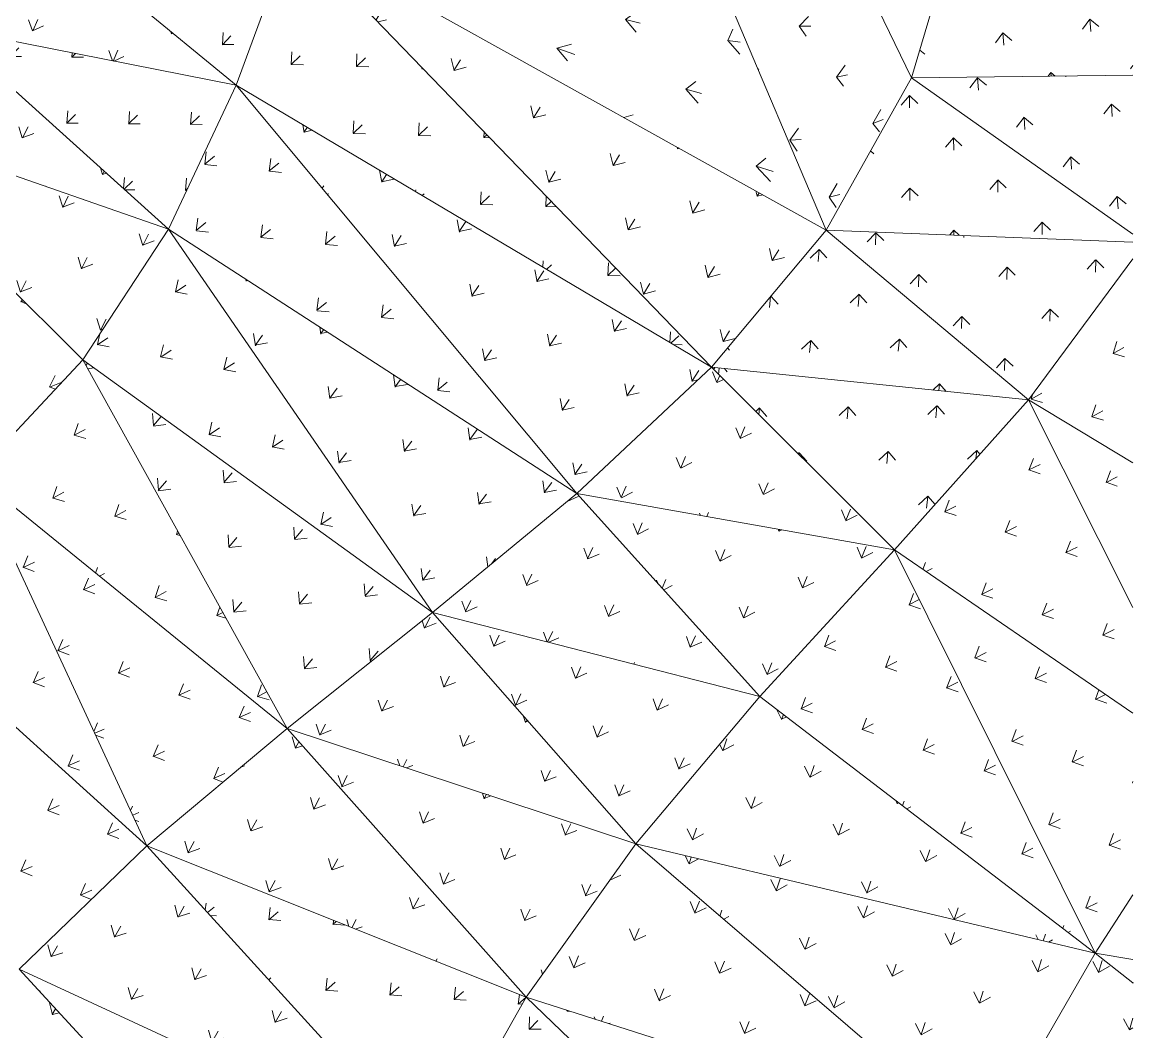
# Model space of a CAD drawing. Header units: millimetres. Extents: x -57519 to 497916, y -349472 to 446842.
# Drawn here: x 421262 to 425468, y -1697 to 2126 of the extents above; entities that cross this region are included whole.
import ezdxf

# ---------------------------------------------------------------- set-up
doc = ezdxf.new("R2010")
doc.units = ezdxf.units.MM
doc.layers.add('A-FLOR', color=192, linetype='Continuous', lineweight=5)
doc.layers.add('A-FLOR-PATT', color=8, linetype='Continuous', lineweight=5)

# ---------------------------------------------------------------- blocks, each defined once
blk = doc.blocks.new('FP_900-G_F SINGLE OCCUPANCY DIAGRAM')
at = {"layer": 'A-FLOR-PATT'}
for p, q in [((93948, 3164), (93964.1, 3134.5)), ((93587.6, 3128.9), (93597.1, 3130.8)), ((93603.8, 3143.9), (93612.2, 3148.7)), ((93792.2, 3071.6), (93816.7, 3110.2)), ((93792.2, 3071.6), (93816.9, 3080.9)), ((93792.2, 3071.6), (93802.4, 3046.3)), ((93567, 3031.2), (93610.6, 3055.5)), ((93567, 3031.2), (93600.8, 3033.5)), ((93567, 3031.2), (93571.1, 3010.4)), ((94050.2, 2993.9), (94054.4, 3047.6)), ((94050.2, 2993.9), (94069.9, 3007)), ((94050.2, 2993.9), (94073.6, 2958.8)), ((93862.2, 2925.2), (93885.6, 2964.6)), ((93604.7, 2908.7), (93647.1, 2933.8)), ((93604.7, 2908.7), (93642.8, 2907.9)), ((93604.7, 2908.7), (93616, 2882.5)), ((93862.2, 2925.2), (93891.1, 2931.3)), ((93862.2, 2925.2), (93879.6, 2894.6)), ((93320.9, 2817.2), (93381.5, 2828.9)), ((94190.7, 2795.3), (94193.9, 2849.8)), ((93320.9, 2817.2), (93372.6, 2806.4)), ((93320.9, 2817.2), (93333.3, 2790.3)), ((93680.5, 2757.9), (93721.9, 2783.8)), ((93970.4, 2750.6), (93992.7, 2790.7)), ((94190.7, 2795.3), (94214.7, 2805.2)), ((94190.7, 2795.3), (94221.3, 2754.9)), ((93680.5, 2757.9), (93722.9, 2753.9)), ((93680.5, 2757.9), (93698.9, 2726.5)), ((93970.4, 2750.6), (94003.6, 2753.5)), ((93970.4, 2750.6), (93994.9, 2714.7)), ((93402.5, 2662.2), (93461.9, 2674.7)), ((93402.5, 2662.2), (93458.5, 2648.2)), ((93402.5, 2662.2), (93422, 2630)), ((93040.8, 2617.5), (93048.8, 2604.9)), ((93053.3, 2629.1), (93097.7, 2613.8)), ((93061.8, 2637.2), (93105.7, 2637)), ((93794.4, 2579), (93834.7, 2605.7)), ((93794.4, 2579), (93841.1, 2571.8)), ((93794.4, 2579), (93820, 2542.3)), ((94116.7, 2547.7), (94137.9, 2588.6)), ((94369.4, 2568.5), (94370.3, 2584.1)), ((94369.4, 2568.5), (94376.3, 2570)), ((94369.4, 2568.5), (94384.9, 2549.6)), ((94116.7, 2547.7), (94154.2, 2547.4)), ((94116.7, 2547.7), (94148.4, 2506.5)), ((93522.1, 2479), (93580.5, 2492.3)), ((93153.5, 2450.4), (93227.3, 2423.2)), ((93153.5, 2450.4), (93181.2, 2412.1)), ((93153.5, 2450.4), (93230, 2450.3)), ((93522.1, 2479), (93582.4, 2461.8)), ((93522.1, 2479), (93548.8, 2441.5)), ((93946.4, 2371.8), (93985.7, 2399.3)), ((93946.4, 2371.8), (93997.4, 2361.5)), ((93946.4, 2371.8), (93979.2, 2329.8)), ((94301.1, 2316.5), (94321.3, 2358.3)), ((94301.1, 2316.5), (94342.9, 2313.1)), ((94301.1, 2316.5), (94339.9, 2270.1)), ((93679.8, 2267.6), (93737.1, 2281.7)), ((93316.9, 2234.8), (93392.3, 2235.5)), ((93316.9, 2234.8), (93395, 2204.4)), ((93316.9, 2234.8), (93342.6, 2202.6)), ((93679.8, 2267.6), (93744.4, 2247.2)), ((93679.8, 2267.6), (93713.6, 2224.8)), ((94136.5, 2136.4), (94174.7, 2164.7)), ((94136.5, 2136.4), (94191.8, 2122.9)), ((94136.5, 2136.4), (94176.4, 2089.1)), ((94523.6, 2057.1), (94542.7, 2099.7)), ((93875.6, 2027.9), (93931.9, 2042.8)), ((93875.6, 2027.9), (93944.5, 2004.4)), ((93875.6, 2027.9), (93916.6, 1979.8)), ((94523.6, 2057.1), (94569.7, 2050.5)), ((94523.6, 2057.1), (94569.6, 2005.3)), ((94364.7, 1872.7), (94401.9, 1901.8)), ((94364.7, 1872.7), (94424.3, 1856.1)), ((94364.7, 1872.7), (94411.7, 1820.2)), ((94129.3, 1765.3), (94164.7, 1775.7)), ((94631, 1580.8), (94667.1, 1610.7)), ((94631, 1580.8), (94694.9, 1560.9)), ((94631, 1580.8), (94685.2, 1522.9))]:
    blk.add_line(p, q, dxfattribs=at)
blk = doc.blocks.new('FP_901-G_F SINGLE OCCUPANCY DIAGRAM')
at = {"layer": 'A-FLOR-PATT'}
for p, q in [((94416.3, 3077), (94460, 3084.2)), ((94416.3, 3077), (94466.9, 3053.3)), ((94416.3, 3077), (94444.4, 3035.3)), ((94183.3, 3039.8), (94227, 3046.6)), ((94183.3, 3039.8), (94235.4, 3010.4)), ((94183.3, 3039.8), (94213.5, 2990.4)), ((94564.4, 2861.2), (94605.9, 2876.1)), ((94564.4, 2861.2), (94612.9, 2845)), ((94564.4, 2861.2), (94591.7, 2822.5)), ((94342.7, 2783.2), (94384.3, 2797.7)), ((94342.7, 2783.2), (94392.7, 2761.4)), ((94342.7, 2783.2), (94372.1, 2736.9)), ((94708, 2661.5), (94747.4, 2683.9)), ((94708, 2661.5), (94754.4, 2652.8)), ((94708, 2661.5), (94734.4, 2625.8)), ((94497.6, 2542.9), (94537, 2565)), ((94497.6, 2542.9), (94545.5, 2528.6)), ((94497.6, 2542.9), (94526.1, 2499.6)), ((94847.1, 2477.8), (94884.4, 2507.7)), ((94847.1, 2477.8), (94891.4, 2476.5)), ((94847.1, 2477.8), (94872.7, 2445.1)), ((94648, 2318.7), (94685.3, 2348.4)), ((94648, 2318.7), (94693.8, 2311.9)), ((94648, 2318.7), (94675.7, 2278.4)), ((94981.8, 2310), (95013.7, 2344)), ((94981.8, 2310), (95024, 2316.2)), ((94981.8, 2310), (95006.5, 2280.4)), ((94793.9, 2110.6), (94829.1, 2147.9)), ((94793.9, 2110.6), (94837.6, 2111.3)), ((94793.9, 2110.6), (94820.8, 2073.3)), ((94640.1, 1948.1), (94641.2, 1949.3)), ((94935.4, 1918.5), (94968.5, 1963.4)), ((94935.4, 1918.5), (94977, 1926.7)), ((94935.4, 1918.5), (94961.4, 1884.3)), ((95072.3, 1742.5), (95103.3, 1795)), ((95072.3, 1742.5), (95111.9, 1758.2)), ((95072.3, 1742.5), (95097.5, 1711.3)), ((94758.6, 1679.5), (94791.8, 1724.3)), ((94758.6, 1679.5), (94801.8, 1682.3)), ((94758.6, 1679.5), (94786.8, 1637.7)), ((94906.9, 1463.1), (94937.9, 1515.5)), ((94906.9, 1463.1), (94947.9, 1473.3)), ((94906.9, 1463.1), (94934.2, 1424.3))]:
    blk.add_line(p, q, dxfattribs=at)

msp = doc.modelspace()

# ---------------------------------------------------------------- hatches: boundary and pattern name
at = {"layer": 'A-FLOR-PATT'}
h = msp.add_hatch(dxfattribs=at)
h.set_pattern_fill('FP_412', color=256, style=0, pattern_type=2)
h.set_pattern_definition([(66.451, (334881.66, -68218.23), (-80.17596, 222.31242), [47.423, -310.262]), (25.328, (334881.66, -68218.23), (-80.17726, 222.3123), [46.276, -200.531]), (109.832, (334881.66, -68218.23), (-223.08264, -105.58485), [44.312, -192.017])])
h.paths.add_polyline_path([(422072.4, 1887.4), (421273.7, 2547), (420969.2, 2104.7), (421815.5, 1938)], flags=0)
h = msp.add_hatch(dxfattribs=at)
h.set_pattern_fill('FP_415', color=256, style=0, pattern_type=2)
h.set_pattern_definition([(45.952, (333400.03, -35322.25), (15.46863, 250.84573), [46.633, -305.096]), (0.491, (333400.03, -35322.25), (15.46795, 250.84576), [42.953, -186.13]), (86.471, (333400.03, -35322.25), (-229.0751, -1.9613), [47.123, -204.199])])
h.paths.add_polyline_path([(422072.4, 1887.4), (422284.1, 2464.3), (421273.7, 2547), (421967.8, 1973.8)], flags=0)
h = msp.add_hatch(dxfattribs=at)
h.set_pattern_fill('FP_249', color=256, style=0, pattern_type=2)
h.set_pattern_definition([(275.323, (439178.17, 411.18), (181.2146, -150.1894), [46.998, -307.486]), (233.814, (439178.17, 411.18), (181.215, -150.1885), [47.105, -204.123]), (320.348, (439178.17, 411.18), (148.3294, 202.765), [44.13, -191.232])])
h.paths.add_polyline_path([(424629.9, 1915.1), (425467.9, 1925.4), (425467.9, 2147.7), (424819, 2555.1), (424647.2, 1973.8)], flags=0)
h = msp.add_hatch(dxfattribs=at)
h.set_pattern_fill('FP_320', color=256, style=0, pattern_type=2)
h.set_pattern_definition([(43.332, (312915.13, -35565.11), (12.3938, 253.0321), [47.347, -309.766]), (358.154, (312915.13, -35565.11), (12.3934, 253.0321), [46.405, -201.09]), (87.196, (312915.13, -35565.11), (-247.3662, 7.9716), [47.5, -205.835])])
h.paths.add_polyline_path([(423871.7, 819.4), (422284.1, 2464.3), (422072.4, 1887.4), (423528.1, 1023.4)], flags=0)
h = msp.add_hatch(dxfattribs=at)
h.set_pattern_fill('FP_325', color=256, style=0, pattern_type=2)
h.set_pattern_definition([(58.733, (311046.7, -58156.27), (-57.50342, 243.44884), [47.599, -311.414]), (14.579, (311046.7, -58156.27), (-57.503, 243.4483), [47.241, -204.713]), (103.29, (311046.7, -58156.27), (-243.8412, -63.42065), [46.903, -203.245])])
h.paths.add_polyline_path([(423871.7, 819.4), (424306.7, 1339.2), (422284.1, 2464.3), (423528.1, 1175.4)], flags=0)
h = msp.add_hatch(dxfattribs=at)
h.set_pattern_fill('FP_410', color=256, style=0, pattern_type=2)
h.set_pattern_definition([(61.406, (323518.9, -65159.02), (-67.43308, 224.49549), [46.867, -306.624]), (19.949, (323518.9, -65159.02), (-67.43334, 224.4953), [47.197, -204.52]), (106.719, (323518.9, -65159.02), (-236.61326, -85.8809), [43.951, -190.454])])
h.paths.add_polyline_path([(421815.5, 1342.9), (420969.2, 2104.7), (420549.5, 1782.1), (421588.3, 1421.7)], flags=0)
h = msp.add_hatch(dxfattribs=at)
h.set_pattern_fill('FP_414', color=256, style=0, pattern_type=2)
h.set_pattern_definition([(44.254, (328190.28, -35310.51), (19.58855, 249.9377), [47.024, -307.65]), (359.406, (328190.28, -35310.5), (19.5872, 249.9374), [43.961, -190.499]), (85.519, (328190.28, -35310.5), (-234.44867, 2.43156), [47.007, -203.697])])
h.paths.add_polyline_path([(421815.5, 1342.9), (422072.4, 1887.4), (420969.2, 2104.7), (421588.3, 1547.4)], flags=0)
h = msp.add_hatch(dxfattribs=at)
h.set_pattern_fill('FP_244', color=256, style=0, pattern_type=2)
h.set_pattern_definition([(270.199, (442192.47, -6176.18), (167.631, -159.7887), [46.424, -303.73]), (228.84, (442192.47, -6176.18), (167.6302, -159.7891), [47.409, -205.438]), (316.371, (442192.47, -6176.18), (166.4177, 190.3603), [43.423, -188.165])])
h.paths.add_polyline_path([(425467.9, 1293), (425467.9, 1323), (424629.9, 1915.1), (424306.7, 1339.2)], flags=0)
h = msp.add_hatch(dxfattribs=at)
h.set_pattern_fill('FP_247', color=256, style=0, pattern_type=2)
h.set_pattern_definition([(273.545, (440670.28, -2222.55), (176.3086, -149.763), [46.446, -303.869]), (232.27, (440670.28, -2222.55), (176.3063, -149.7656), [47.385, -205.337]), (319.654, (440670.28, -2222.55), (154.6488, 199.881), [43.374, -187.956])])
h.paths.add_polyline_path([(425467.9, 1323), (425467.9, 1925.4), (424629.9, 1915.1)], flags=0)
h = msp.add_hatch(dxfattribs=at)
h.set_pattern_fill('FP_319', color=256, style=0, pattern_type=2)
h.set_pattern_definition([(39.179, (315022.66, -30425.01), (31.95704, 251.06903), [47.296, -309.434]), (353.999, (315022.66, -30425), (31.9603, 251.0685), [46.11, -199.809]), (82.746, (315022.66, -30425), (-244.5715, 25.70737), [47.455, -205.64])])
h.paths.add_polyline_path([(423362.3, 341.4), (422072.4, 1887.4), (421815.5, 1342.9), (423070.5, 530.4)], flags=0)
h = msp.add_hatch(dxfattribs=at)
h.set_pattern_fill('FP_324', color=256, style=0, pattern_type=2)
h.set_pattern_definition([(56.511, (311239.73, -56091.65), (-47.99226, 243.85735), [47.547, -311.074]), (12.66, (311239.73, -56091.65), (-47.99186, 243.8576), [47.249, -204.748]), (101.133, (311239.73, -56091.65), (-245.8715, -55.2259), [46.6, -201.935])])
h.paths.add_polyline_path([(423362.3, 341.4), (423871.7, 819.4), (422072.4, 1887.4), (422815.9, 996.3)], flags=0)
h = msp.add_hatch(dxfattribs=at)
h.set_pattern_fill('FP_404', color=256, style=0, pattern_type=2)
h.set_pattern_definition([(21.675, (327831.49, -11154.11), (110.37634, 227.02566), [47.023, -307.647]), (336.344, (327831.49, -11154.1), (110.3739, 227.0269), [44.874, -194.454]), (64.072, (327831.49, -11154.1), (-219.2173, 96.0298), [47.332, -205.104])])
h.paths.add_polyline_path([(421082.4, 411.2), (421490.7, 847.1), (420549.5, 1782.1), (420969.2, 702.3)], flags=0)
h = msp.add_hatch(dxfattribs=at)
h.set_pattern_fill('FP_407', color=256, style=0, pattern_type=2)
h.set_pattern_definition([(63.566, (324496.66, -62726.37), (-71.68334, 232.75175), [47.576, -311.263]), (20.943, (324496.66, -62726.37), (-71.6848, 232.75036), [46.462, -201.334]), (107.118, (324496.66, -62726.37), (-231.4261, -88.5707), [45.664, -197.876])])
h.paths.add_polyline_path([(421490.7, 847.1), (421815.5, 1342.9), (420549.5, 1782.1), (420991.6, 1342.9)], flags=0)
h = msp.add_hatch(dxfattribs=at)
h.set_pattern_fill('FP_318', color=256, style=0, pattern_type=2)
h.set_pattern_definition([(33.917, (317733.9, -24717.63), (56.25085, 246.22677), [47.292, -309.405]), (348.865, (317733.9, -24717.63), (56.2475, 246.22665), [45.816, -198.537]), (77.132, (317733.9, -24717.63), (-239.7536, 47.19065), [47.357, -205.213])])
h.paths.add_polyline_path([(422815.9, -109.4), (421815.5, 1342.9), (421490.7, 847.1), (422668.5, -3)], flags=0)
h = msp.add_hatch(dxfattribs=at)
h.set_pattern_fill('FP_326', color=256, style=0, pattern_type=2)
h.set_pattern_definition([(53.548, (311980.2, -52937.12), (-34.76864, 244.3657), [47.512, -310.847]), (10.047, (311980.2, -52937.12), (-34.76923, 244.36565), [47.165, -204.38]), (98.097, (311980.2, -52937.12), (-247.68785, -43.8791), [46.28, -200.546])])
h.paths.add_polyline_path([(422815.9, -109.4), (423362.3, 341.4), (421815.5, 1342.9), (422748.6, -11.8)], flags=0)
h = msp.add_hatch(dxfattribs=at)
h.set_pattern_fill('FP_243', color=256, style=0, pattern_type=2)
h.set_pattern_definition([(264.674, (444032.5, -13565.84), (151.929, -169.5916), [45.817, -299.756]), (223.48, (444032.5, -13565.84), (151.9302, -169.591), [47.547, -206.037]), (311.856, (444032.5, -13565.84), (184.0046, 174.491), [42.692, -185])])
h.paths.add_polyline_path([(425073.4, 695.6), (424306.7, 1339.2), (423871.7, 819.4)], flags=0)
h = msp.add_hatch(dxfattribs=at)
h.set_pattern_fill('FP_246', color=256, style=0, pattern_type=2)
h.set_pattern_definition([(268.539, (442782.55, -9037.12), (163.095, -158.69), [45.779, -299.508]), (227.331, (442782.55, -9037.12), (163.096, -158.6893), [47.555, -206.07]), (315.784, (442782.55, -9037.12), (171.8992, 186.4832), [42.667, -184.89])])
h.paths.add_polyline_path([(425073.4, 695.6), (425467.9, 1230.3), (425467.9, 1293), (424306.7, 1339.2), (424363.8, 1291.2)], flags=0)
h = msp.add_hatch(dxfattribs=at)
h.set_pattern_fill('FP_183', color=256, style=0, pattern_type=2)
h.set_pattern_definition([(29.023, (322527.95, -23037.8), (79.89494, 239.4132), [47.083, -308.037]), (343.773, (322527.95, -23037.8), (79.89447, 239.41374), [45.038, -195.163]), (71.546, (322527.95, -23037.8), (-230.6317, 67.1214), [47.324, -205.069])])
h.paths.add_polyline_path([(425467.9, 457.4), (425467.9, 1230.3), (425073.4, 695.6)], flags=0)
h = msp.add_hatch(dxfattribs=at)
h.set_pattern_fill('FP_315', color=256, style=0, pattern_type=2)
h.set_pattern_definition([(28.374, (320112.31, -19475.74), (80.52446, 238.44158), [47.367, -309.9]), (343.636, (320112.31, -19475.74), (80.52337, 238.4425), [45.693, -198.002]), (71.34, (320112.31, -19475.74), (-233.8229, 68.6581), [47.188, -204.483])])
h.paths.add_polyline_path([(422264.6, -548.8), (421490.7, 847.1), (421082.4, 411.2), (421866.4, -225.5)], flags=0)
h = msp.add_hatch(dxfattribs=at)
h.set_pattern_fill('FP_323', color=256, style=0, pattern_type=2)
h.set_pattern_definition([(50.071, (313064.34, -48827.77), (-18.64716, 244.95378), [47.529, -310.96]), (6.865, (313064.34, -48827.77), (-18.6431, 244.95377), [46.975, -203.56]), (94.353, (313064.34, -48827.77), (-248.7393, -29.95), [46.062, -199.601])])
h.paths.add_polyline_path([(422264.6, -548.8), (422815.9, -109.4), (421490.7, 847.1), (422085.3, -225.5)], flags=0)
h = msp.add_hatch(dxfattribs=at)
h.set_pattern_fill('FP_240', color=256, style=0, pattern_type=2)
h.set_pattern_definition([(67.051, (330722.88, -74343.18), (-87.71824, 211.71839), [46.639, -305.133]), (26.518, (330722.88, -74343.18), (-87.71527, 211.71907), [47.122, -204.197]), (112.505, (330722.88, -74343.18), (-224.8778, -112.2115), [42.969, -186.201])])
h.paths.add_polyline_path([(424565.1, 127.8), (423871.7, 819.4), (423362.3, 341.4), (424055.4, 218.4)], flags=0)
h = msp.add_hatch(dxfattribs=at)
h.set_pattern_fill('FP_245', color=256, style=0, pattern_type=2)
h.set_pattern_definition([(264.159, (443988.83, -14486.27), (150.5448, -169.167), [45.61, -298.402]), (223.004, (443988.83, -14486.27), (150.5434, -169.1685), [47.575, -206.157]), (311.666, (443988.83, -14486.27), (185.5557, 173.058), [42.46, -183.993])])
h.paths.add_polyline_path([(424565.1, 127.8), (425073.4, 695.6), (423871.7, 819.4), (423995.9, 695.6)], flags=0)
h = msp.add_hatch(dxfattribs=at)
h.set_pattern_fill('FP_182', color=256, style=0, pattern_type=2)
h.set_pattern_definition([(26.399, (321320.5, -20488.25), (89.6081, 235.62455), [47.242, -309.081]), (341.413, (321320.5, -20488.25), (89.608, 235.625), [45.411, -196.779]), (69.178, (321320.5, -20488.25), (-229.55743, 77.19767), [47.267, -204.822])])
h.paths.add_polyline_path([(425467.9, -490.4), (425467.9, -90.1), (425073.4, 695.6), (424565.1, 127.8), (425375.3, -427)], flags=0)
h = msp.add_hatch(dxfattribs=at)
h.set_pattern_fill('FP_185', color=256, style=0, pattern_type=2)
h.set_pattern_definition([(26.846, (323446.94, -19722.94), (88.83037, 236.91514), [46.91, -306.908]), (341.222, (323446.94, -19722.94), (88.828, 236.91645), [44.927, -194.683]), (69.447, (323446.94, -19722.94), (-226.8556, 77.1327), [47.441, -205.58])])
h.paths.add_polyline_path([(425467.9, -90.1), (425467.9, 457.4), (425078, 686.3), (425429.2, -12.9)], flags=0)
h = msp.add_hatch(dxfattribs=at)
h.set_pattern_fill('FP_317', color=256, style=0, pattern_type=2)
h.set_pattern_definition([(24.339, (321449.1, -15509.05), (97.02472, 231.598), [47.427, -310.292]), (339.811, (321449.1, -15509.05), (97.02475, 231.5975), [45.729, -198.158]), (67.269, (321449.1, -15509.05), (-228.9008, 84.1711), [47.081, -204.019])])
h.paths.add_polyline_path([(421734.1, -993.6), (421082.4, 411.2), (420616, 17.4), (421588.3, -861.7)], flags=0)
h = msp.add_hatch(dxfattribs=at)
h.set_pattern_fill('FP_321', color=256, style=0, pattern_type=2)
h.set_pattern_definition([(24.325, (321555.18, -15920.1), (97.04162, 231.55524), [47.432, -310.325]), (339.811, (321555.18, -15920.1), (97.0412, 231.55526), [45.739, -198.204]), (67.262, (321555.18, -15920.1), (-228.9558, 84.19063), [47.075, -203.992])])
h.paths.add_polyline_path([(421734.1, -993.6), (422264.6, -548.8), (421082.4, 411.2), (421588.3, -679.3)], flags=0)
h = msp.add_hatch(dxfattribs=at)
h.set_pattern_fill('FP_239', color=256, style=0, pattern_type=2)
h.set_pattern_definition([(64.399, (325688.84, -70956.51), (-78.8607, 217.2648), [46.669, -305.332]), (23.448, (325688.84, -70956.5), (-78.8589, 217.26624), [47.203, -204.548]), (109.949, (325688.84, -70956.5), (-230.96196, -100.17634), [43.338, -187.797])])
h.paths.add_polyline_path([(424055.4, -427), (423362.3, 341.4), (422815.9, -109.4), (423585.6, -306.7)], flags=0)
h = msp.add_hatch(dxfattribs=at)
h.set_pattern_fill('FP_241', color=256, style=0, pattern_type=2)
h.set_pattern_definition([(67.748, (330798.61, -73859.82), (-89.21696, 214.659), [46.963, -307.253]), (26.872, (330798.61, -73859.82), (-89.21567, 214.6599), [46.948, -203.442]), (112.569, (330798.61, -73859.82), (-223.35156, -113.17776), [43.587, -188.875])])
h.paths.add_polyline_path([(424055.4, -427), (424565.1, 127.8), (423362.3, 341.4), (423873.6, -225.5)], flags=0)
h = msp.add_hatch(dxfattribs=at)
h.set_pattern_fill('FP_180', color=256, style=0, pattern_type=2)
h.set_pattern_definition([(26.244, (319180.46, -19758.86), (88.86776, 236.10142), [47.322, -309.601]), (341.301, (319180.46, -19758.86), (88.86974, 236.1), [45.778, -198.372]), (69.373, (319180.46, -19758.86), (-231.2626, 78.2747), [47.301, -204.971])])
h.paths.add_polyline_path([(425325.8, -1399.7), (424565.1, 127.8), (424055.4, -427), (424909.6, -1081.1)], flags=0)
h = msp.add_hatch(dxfattribs=at)
h.set_pattern_fill('FP_184', color=256, style=0, pattern_type=2)
h.set_pattern_definition([(26.763, (321669.47, -18709.64), (87.94405, 237.5695), [46.924, -306.998]), (341.075, (321669.47, -18709.64), (87.94093, 237.5702), [45.206, -195.892]), (69.687, (321669.47, -18709.64), (-228.0649, 78.19534), [47.498, -205.826])])
h.paths.add_polyline_path([(425325.8, -1399.7), (425467.9, -1178.1), (425467.9, -490.4), (424565.1, 127.8), (425060, -866)], flags=0)
h = msp.add_hatch(dxfattribs=at)
h.set_pattern_fill('FP_316', color=256, style=0, pattern_type=2)
h.set_pattern_definition([(23.145, (322361.38, -13127.97), (102.26712, 230.3546), [47.296, -309.433]), (338.234, (322361.38, -13127.97), (102.26734, 230.35443), [45.578, -197.503]), (66.061, (322361.38, -13127.97), (-225.74974, 90.1379), [47.257, -204.779])])
h.paths.add_polyline_path([(421249.5, -1460.8), (421734.1, -993.6), (420616, 17.4), (421142.4, -1210.8)], flags=0)
h = msp.add_hatch(dxfattribs=at)
h.set_pattern_fill('FP_238', color=256, style=0, pattern_type=2)
h.set_pattern_definition([(62.804, (320699.25, -67565.33), (-73.34866, 223.94778), [46.902, -306.854]), (21.103, (320699.25, -67565.33), (-73.3512, 223.94625), [47.235, -204.687]), (108.135, (320699.25, -67565.33), (-235.02766, -90.7005), [44.185, -191.468])])
h.paths.add_polyline_path([(423585.6, -985.7), (422815.9, -109.4), (422264.6, -548.8), (423170.4, -848.4)], flags=0)
h = msp.add_hatch(dxfattribs=at)
h.set_pattern_fill('FP_242', color=256, style=0, pattern_type=2)
h.set_pattern_definition([(65.86, (326037.75, -69817.65), (-81.80958, 223.21267), [47.292, -309.405]), (24.193, (326037.75, -69817.65), (-81.8115, 223.2124), [46.802, -202.808]), (110.129, (326037.75, -69817.65), (-227.6865, -102.2929), [44.575, -193.158])])
h.paths.add_polyline_path([(423585.6, -985.7), (424055.4, -427), (422815.9, -109.4), (423201.8, -548.8)], flags=0)
h = msp.add_hatch(dxfattribs=at)
h.set_pattern_fill('FP_176', color=256, style=0, pattern_type=2)
h.set_pattern_definition([(71.219, (317726.94, -74984.93), (-107.68863, 219.16368), [47.321, -309.597]), (28.079, (317726.94, -74984.93), (-107.68844, 219.1629), [47.305, -204.989]), (116.168, (317726.94, -74984.93), (-222.5979, -118.75225), [45.786, -198.405])])
h.paths.add_polyline_path([(425325.8, -1399.7), (424055.4, -427), (423585.6, -985.7), (424909.6, -1300.7)], flags=0)
h = msp.add_hatch(dxfattribs=at)
h.set_pattern_fill('FP_231', color=256, style=0, pattern_type=2)
h.set_pattern_definition([(61.657, (316287.1, -64185.96), (-68.92543, 230.6151), [47.193, -308.759]), (19.16, (316287.1, -64185.96), (-68.9246, 230.6152), [47.225, -204.641]), (106.64, (316287.1, -64185.96), (-237.9137, -82.66406), [45.13, -195.565])])
h.paths.add_polyline_path([(423170.4, -1566.8), (422264.6, -548.8), (421734.1, -993.6), (422820.2, -1427)], flags=0)
h = msp.add_hatch(dxfattribs=at)
h.set_pattern_fill('FP_236', color=256, style=0, pattern_type=2)
h.set_pattern_definition([(64.518, (321298.36, -65828.07), (-76.72883, 230.57176), [47.522, -310.913]), (21.934, (321298.36, -65828.07), (-76.7285, 230.572), [46.68, -202.279]), (108.406, (321298.36, -65828.07), (-230.9382, -92.9947), [45.563, -197.44])])
h.paths.add_polyline_path([(423170.4, -1566.8), (423585.6, -985.7), (422264.6, -548.8), (422820.2, -1173.1)], flags=0)
h = msp.add_hatch(dxfattribs=at)
h.set_pattern_fill('FP_230', color=256, style=0, pattern_type=2)
h.set_pattern_definition([(60.544, (312697.2, -60759.77), (-64.18813, 236.55322), [47.439, -310.372]), (17.346, (312697.2, -60759.77), (-64.19025, 236.5522), [47.172, -204.412]), (105.182, (312697.2, -60759.77), (-240.143, -75.0069), [45.958, -199.149])])
h.paths.add_polyline_path([(422820.2, -2186.1), (421734.1, -993.6), (421249.5, -1460.8), (422524.8, -2049.7)], flags=0)
h = msp.add_hatch(dxfattribs=at)
h.set_pattern_fill('FP_237', color=256, style=0, pattern_type=2)
h.set_pattern_definition([(40.801, (315408, -32864.5), (27.23993, 250.4367), [47.339, -309.716]), (355.97, (315408, -32864.5), (27.23875, 250.4369), [45.684, -197.964]), (83.792, (315408, -32864.5), (-243.0453, 17.1259), [47.234, -204.68])])
h.paths.add_polyline_path([(422820.2, -2186.1), (423170.4, -1566.8), (421734.1, -993.6), (422625.9, -1972.8)], flags=0)
h = msp.add_hatch(dxfattribs=at)
h.set_pattern_fill('FP_174', color=256, style=0, pattern_type=2)
h.set_pattern_definition([(67.933, (314603.68, -69877.76), (-94.20332, 228.0641), [47.518, -310.886]), (24.456, (314603.68, -69877.76), (-94.2006, 228.06565), [47.139, -204.27]), (112.443, (314603.68, -69877.76), (-228.85184, -104.08375), [46.266, -200.488])])
h.paths.add_polyline_path([(424909.6, -2120.2), (423585.6, -985.7), (423170.4, -1566.8), (424518.8, -1995.8)], flags=0)
h = msp.add_hatch(dxfattribs=at)
h.set_pattern_fill('FP_179', color=256, style=0, pattern_type=2)
h.set_pattern_definition([(71.852, (317688.41, -74094.83), (-109.21183, 221.36423), [47.54, -311.026]), (28.385, (317688.4, -74094.83), (-109.2106, 221.36497), [47.078, -204.005]), (116.26, (317688.4, -74094.83), (-220.89448, -119.3658), [46.282, -200.556])])
h.paths.add_polyline_path([(424909.6, -2120.2), (425325.8, -1399.7), (423585.6, -985.7), (424603.4, -1857.8)], flags=0)
h = msp.add_hatch(dxfattribs=at)
h.set_pattern_fill('FP_138', color=256, style=0, pattern_type=2)
h.set_pattern_definition([(74.875, (320410.67, -79642.49), (-120.70475, 212.77163), [47.41, -310.182]), (31.75, (320410.67, -79642.5), (-120.70443, 212.7714), [47.188, -204.483]), (119.566, (320410.67, -79642.5), (-214.01013, -132.43243), [45.867, -198.758])])
h.paths.add_polyline_path([(425467.9, -1423), (425467.9, -1178.1), (425325.8, -1399.7)], flags=0)
h = msp.add_hatch(dxfattribs=at)
h.set_pattern_fill('FP_137', color=256, style=0, pattern_type=2)
h.set_pattern_definition([(73.748, (317251.57, -77434.58), (-116.84143, 217.25503), [47.513, -310.854]), (30.282, (317251.57, -77434.58), (-116.8415, 217.25444), [47.146, -204.298]), (118.272, (317251.57, -77434.58), (-217.1348, -126.79287), [46.253, -200.428])])
h.paths.add_polyline_path([(425467.9, -2233.4), (425467.9, -1511.7), (425325.8, -1399.7), (424909.6, -2120.2), (425325.8, -2204.6)], flags=0)
h = msp.add_hatch(dxfattribs=at)
h.set_pattern_fill('FP_136', color=256, style=0, pattern_type=2)
h.set_pattern_definition([(49.824, (312164.43, -46728.15), (-13.83572, 251.60767), [47.423, -310.263]), (5.067, (312164.43, -46728.15), (-13.8352, 251.6073), [46.041, -199.511]), (93.147, (312164.43, -46728.15), (-244.5923, -21.6863), [47.248, -204.74])])
h.paths.add_polyline_path([(425467.9, -1511.7), (425467.9, -1423), (425325.8, -1399.7)], flags=0)
h = msp.add_hatch(dxfattribs=at)
h.set_pattern_fill('FP_228', color=256, style=0, pattern_type=2)
h.set_pattern_definition([(59.352, (310248.46, -57393.89), (-58.7978, 241.29747), [47.587, -311.336]), (15.597, (310248.46, -57393.89), (-58.7957, 241.29804), [47.064, -203.943]), (103.694, (310248.46, -57393.89), (-241.7636, -67.48766), [46.567, -201.791])])
h.paths.add_polyline_path([(422524.8, -2840.6), (421249.5, -1460.8), (420836.2, -1967.5), (422265.5, -2706.6)], flags=0)
h = msp.add_hatch(dxfattribs=at)
h.set_pattern_fill('FP_232', color=256, style=0, pattern_type=2)
h.set_pattern_definition([(41.755, (312625.96, -32676.6), (21.3419, 251.92997), [47.3, -309.461]), (356.647, (312625.96, -32676.6), (21.3383, 251.93025), [45.979, -199.243]), (85.158, (312625.96, -32676.6), (-244.80284, 14.3446), [47.406, -205.426])])
h.paths.add_polyline_path([(422524.8, -2840.6), (422820.2, -2186.1), (421249.5, -1460.8), (422265.5, -2560.1)], flags=0)
h = msp.add_hatch(dxfattribs=at)
h.set_pattern_fill('FP_175', color=256, style=0, pattern_type=2)
h.set_pattern_definition([(44.745, (310451.42, -39114.32), (7.44724, 251.80614), [47.491, -310.71]), (0.082, (310451.42, -39114.32), (7.44563, 251.8059), [46.306, -200.658]), (88.306, (310451.42, -39114.32), (-246.9643, -0.3515), [47.234, -204.682])])
h.paths.add_polyline_path([(424518.8, -2857.4), (423170.4, -1566.8), (422820.2, -2186.1), (424476.3, -2840.6)], flags=0)
h = msp.add_hatch(dxfattribs=at)
h.set_pattern_fill('FP_181', color=256, style=0, pattern_type=2)
h.set_pattern_definition([(44.803, (310987.47, -39290.04), (7.35062, 251.98766), [47.463, -310.527]), (0.064, (310987.47, -39290.04), (7.35353, 251.98737), [46.248, -200.408]), (88.329, (310987.47, -39290.04), (-246.656, -0.27755), [47.268, -204.827])])
h.paths.add_polyline_path([(424518.8, -2857.4), (424909.6, -2120.2), (423170.4, -1566.8), (424501.2, -2840.6)], flags=0)

# ---------------------------------------------------------------- linework, layer by layer
at = {"layer": 'A-FLOR'}
for p, q in [((424629.9, 1915.1), (424006.1, 3203.9)), ((424306.7, 1339.2), (423529.1, 3173.4)), ((422072.4, 1887.4), (421273.7, 2547)), ((424629.9, 1915.1), (424819, 2555.1)), ((422072.4, 1887.4), (422284.1, 2464.3)), ((424306.7, 1339.2), (422284.1, 2464.3)), ((423871.7, 819.4), (422284.1, 2464.3)), ((421815.5, 1342.9), (420969.2, 2104.7)), ((420969.2, 2104.7), (422072.4, 1887.4)), ((424306.7, 1339.2), (424629.9, 1915.1)), ((425467.9, 1925.4), (424629.9, 1915.1)), ((425467.9, 1323), (424629.9, 1915.1)), ((421815.5, 1342.9), (422072.4, 1887.4)), ((422072.4, 1887.4), (423871.7, 819.4)), ((423362.3, 341.4), (422072.4, 1887.4)), ((421490.7, 847.1), (420549.5, 1782.1)), ((421815.5, 1342.9), (420549.5, 1782.1)), ((421490.7, 847.1), (421815.5, 1342.9)), ((422815.9, -109.4), (421815.5, 1342.9)), ((421815.5, 1342.9), (423362.3, 341.4)), ((423871.7, 819.4), (424306.7, 1339.2)), ((425073.4, 695.6), (424306.7, 1339.2)), ((424306.7, 1339.2), (425467.9, 1293)), ((425073.4, 695.6), (425467.9, 1230.3)), ((421082.4, 411.2), (421490.7, 847.1)), ((422264.6, -548.8), (421490.7, 847.1)), ((421490.7, 847.1), (422815.9, -109.4)), ((423362.3, 341.4), (423871.7, 819.4)), ((424565.1, 127.8), (423871.7, 819.4)), ((423871.7, 819.4), (425073.4, 695.6)), ((425073.4, 695.6), (424565.1, 127.8)), ((425467.9, -90.1), (425073.4, 695.6)), ((425073.4, 695.6), (425467.9, 457.4)), ((421082.4, 411.2), (422264.6, -548.8)), ((421734.1, -993.6), (421082.4, 411.2)), ((422815.9, -109.4), (423362.3, 341.4)), ((424055.4, -427), (423362.3, 341.4)), ((423362.3, 341.4), (424565.1, 127.8)), ((424565.1, 127.8), (424055.4, -427)), ((425325.8, -1399.7), (424565.1, 127.8)), ((424565.1, 127.8), (425467.9, -490.4)), ((421734.1, -993.6), (420616, 17.4)), ((422264.6, -548.8), (422815.9, -109.4)), ((423585.6, -985.7), (422815.9, -109.4)), ((422815.9, -109.4), (424055.4, -427)), ((423585.6, -985.7), (424055.4, -427)), ((425325.8, -1399.7), (424055.4, -427)), ((421734.1, -993.6), (422264.6, -548.8)), ((423170.4, -1566.8), (422264.6, -548.8)), ((423585.6, -985.7), (422264.6, -548.8)), ((421249.5, -1460.8), (421734.1, -993.6)), ((422820.2, -2186.1), (421734.1, -993.6)), ((421734.1, -993.6), (423170.4, -1566.8)), ((423170.4, -1566.8), (423585.6, -985.7)), ((424909.6, -2120.2), (423585.6, -985.7)), ((423585.6, -985.7), (425325.8, -1399.7)), ((425325.8, -1399.7), (425467.9, -1178.1)), ((424909.6, -2120.2), (425325.8, -1399.7)), ((425325.8, -1399.7), (425467.9, -1511.7)), ((425467.9, -1423), (425325.8, -1399.7)), ((422524.8, -2840.6), (421249.5, -1460.8)), ((421249.5, -1460.8), (422820.2, -2186.1)), ((422820.2, -2186.1), (423170.4, -1566.8)), ((424518.8, -2857.4), (423170.4, -1566.8)), ((423170.4, -1566.8), (424909.6, -2120.2))]:
    msp.add_line(p, q, dxfattribs=at)

# ---------------------------------------------------------------- block references
for name in ['FP_900-G_F SINGLE OCCUPANCY DIAGRAM', 'FP_901-G_F SINGLE OCCUPANCY DIAGRAM']:
    msp.add_blockref(name, (329410.6, 0), dxfattribs=at)

doc.saveas('drawing.dxf')
